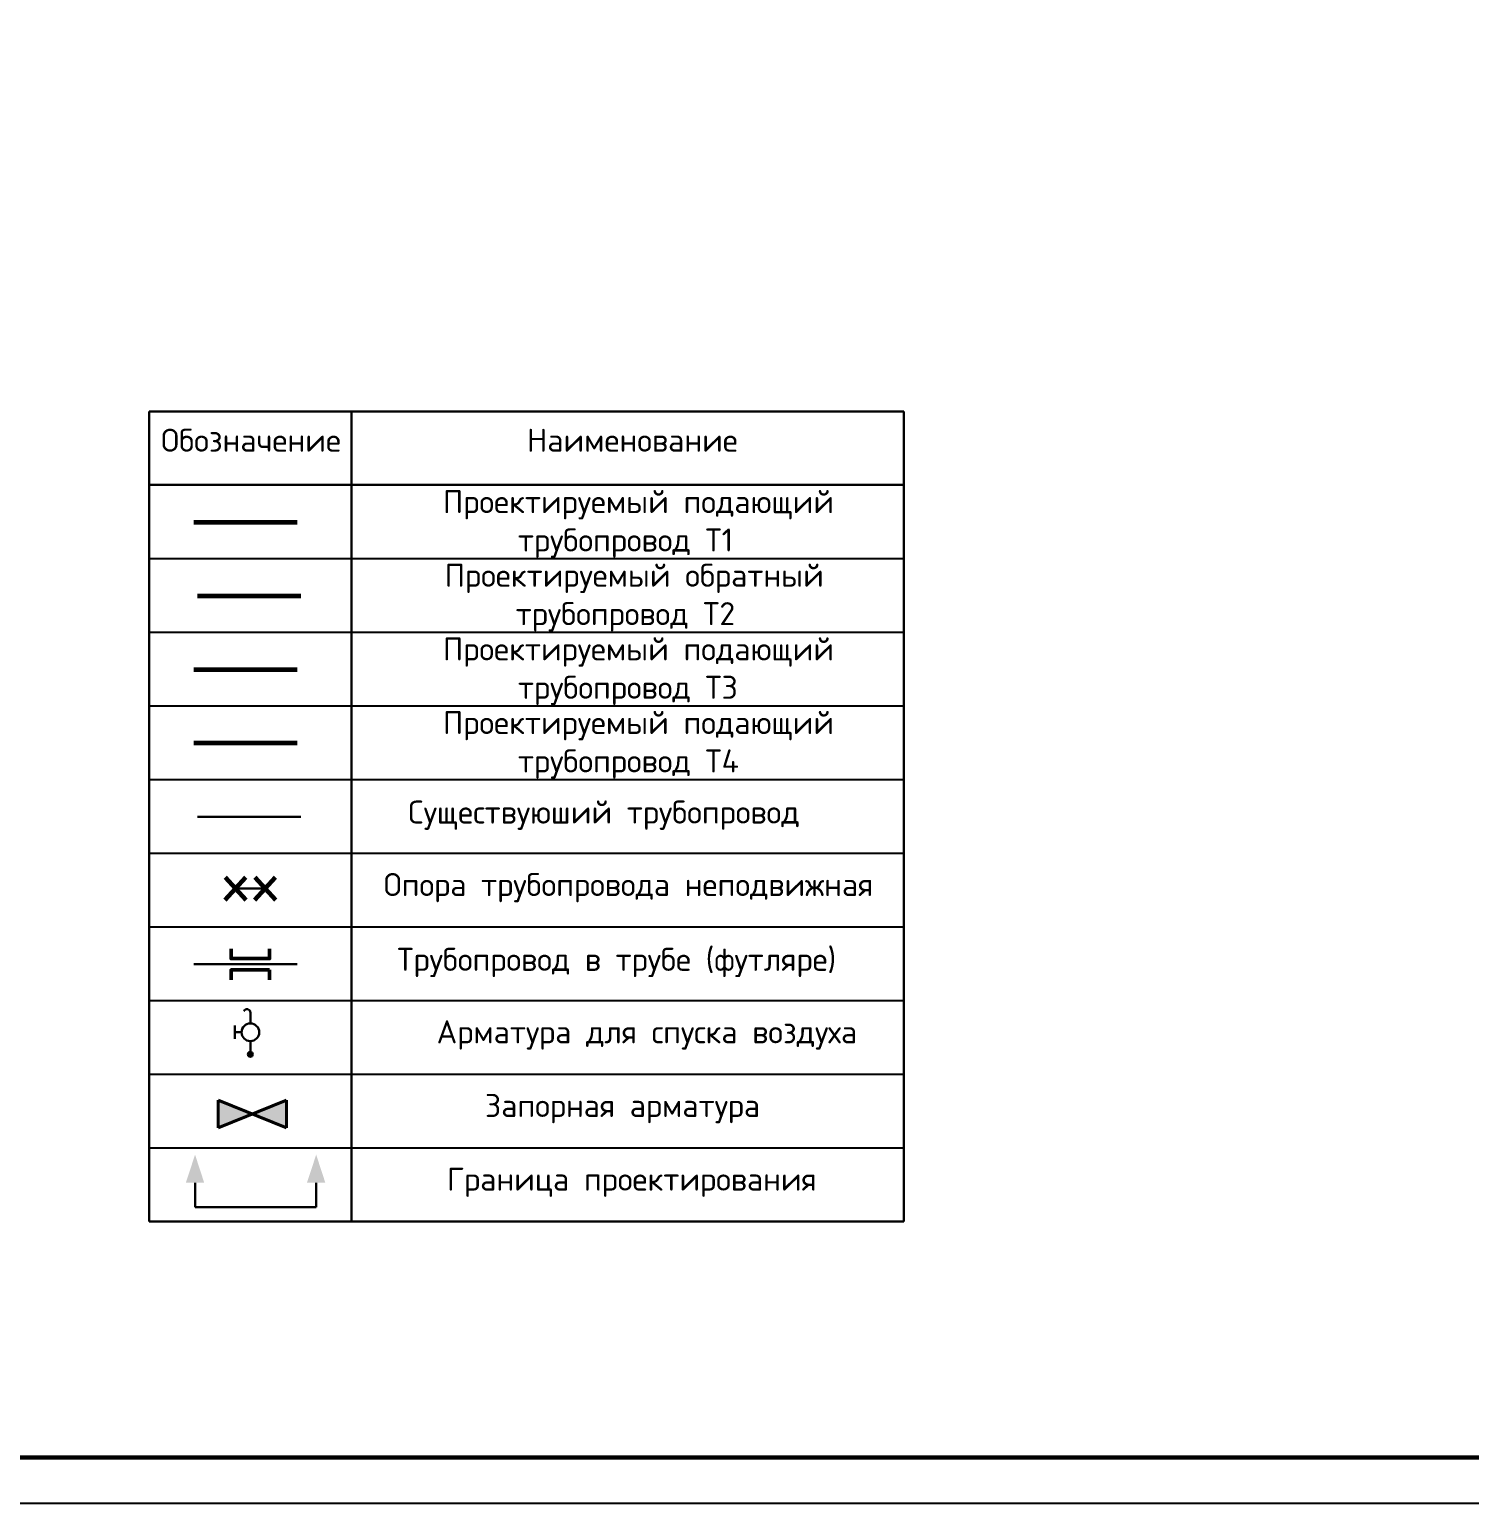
# Model space of a CAD drawing. Header units: millimetres. Extents: x 1642 to 8235, y 1174 to 5441.
# Drawn here: x 3153.7 to 3310.2, y 1173.7 to 1333.8 of the extents above; entities that cross this region are included whole.
import ezdxf
from ezdxf.enums import TextEntityAlignment as Align

# ---------------------------------------------------------------- set-up
doc = ezdxf.new("R2010")
doc.units = ezdxf.units.MM
doc.linetypes.add('ГОСТ 2.303 5', pattern=[24, 20, -1.5, 1, -1.5])
for name, color, linetype, lineweight in [('9 Размеры на геодезии', 5, 'Continuous', 40), ('Объекты проект.', 1, 'Continuous', 80), ('Основной', 1, 'Continuous', 60), ('Размерный', 4, 'Continuous', 30), ('Размеры на чертеже', 250, 'Continuous', 25)]:
    doc.layers.add(name, color=color, linetype=linetype, lineweight=lineweight)
doc.styles.add('-ISOCPEUR-', font='isocpeur.TTF')
doc.styles.get("Standard").update_dxf_attribs({"font": 'arial.ttf'})

# ---------------------------------------------------------------- blocks, each defined once
blk = doc.blocks.new('*U306')
blk.add_lwpolyline([(0, 123), (594, 123), (594, -297), (0, -297)], close=True)
at = {"const_width": 0.5}
blk.add_lwpolyline([(20, 118), (589, 118), (589, -292), (20, -292)], close=True, dxfattribs=at)
blk.add_attdef('РАЗРАБОТАЛ', text='', height=2.5).set_placement((424.5, -264.22), align=Align.MIDDLE_LEFT)
at = {"flags": 8}
for tag, height, p in [('ДАТА', 2.5, (464.07, -264.4)), ('ЛИСТ', 3, (560.39, -271.92)), ('ЛИСТОВ', 3, (577.89, -271.92))]:
    blk.add_attdef(tag, text='', height=height, dxfattribs=at).set_placement(p, align=Align.MIDDLE_CENTER)
blk.add_attdef('ПРОВЕРИЛ', (424.75, -270.73), '', height=2.5)
for tag, p in [('ТЕПЛОВЫЕ_СЕТИ_001', (489.41, -270.98)), ('ИМЯ_ЧЕРТЕЖА_001', (491.51, -285.58))]:
    blk.add_attdef(tag, p, '', height=3, dxfattribs=at)
at = {"style": '-ISOCPEUR-', "flags": 8}
blk.add_attdef('ФОРМАТ', text='', height=3, dxfattribs=at).set_placement((554.97, -294.75), align=Align.MIDDLE_CENTER)

msp = doc.modelspace()

# ---------------------------------------------------------------- hatches: boundary and pattern name
at = {"lineweight": 30, "ltscale": 2}
h = msp.add_hatch(color=256, dxfattribs=at)
edge = h.paths.add_edge_path()
edge.add_arc((3177.67, 1222.475), 0.263, 0, 360)
at = {"layer": '9 Размеры на геодезии', "linetype": 'ByBlock'}
h = msp.add_hatch(color=0, dxfattribs=at)
h.dxf.hatch_style = 1
h.paths.add_polyline_path([(3177.886, 1216.011), (3174.166, 1217.511), (3174.166, 1214.511)])
h = msp.add_hatch(color=0, dxfattribs=at)
h.dxf.hatch_style = 1
h.paths.add_polyline_path([(3181.606, 1217.511), (3177.886, 1216.011), (3181.606, 1214.511)])

# ---------------------------------------------------------------- linework, layer by layer
at = {"color": 7, "lineweight": 30}
for p, q in [((3166.67, 1292.328), (3166.67, 1204.328)), ((3166.67, 1292.328), (3248.67, 1292.328)), ((3188.67, 1204.328), (3188.67, 1292.328)), ((3248.67, 1204.328), (3248.67, 1292.328)), ((3166.67, 1284.328), (3248.67, 1284.328)), ((3166.67, 1284.328), (3248.67, 1284.328)), ((3166.67, 1204.328), (3248.67, 1204.328))]:
    msp.add_line(p, q, dxfattribs=at)
at = {"color": 7}
for p, q in [((3166.67, 1276.328), (3248.67, 1276.328)), ((3166.67, 1268.328), (3248.67, 1268.328)), ((3166.67, 1260.328), (3248.67, 1260.328)), ((3166.67, 1252.328), (3248.67, 1252.328)), ((3166.67, 1244.328), (3248.67, 1244.328)), ((3166.67, 1236.328), (3248.67, 1236.328)), ((3166.67, 1236.328), (3248.67, 1236.328)), ((3166.67, 1228.328), (3248.67, 1228.328)), ((3166.67, 1228.328), (3248.67, 1228.328)), ((3166.67, 1228.328), (3248.67, 1228.328)), ((3166.67, 1228.328), (3248.67, 1228.328)), ((3166.67, 1220.328), (3248.67, 1220.328)), ((3166.67, 1220.328), (3248.67, 1220.328)), ((3166.67, 1212.328), (3248.67, 1212.328)), ((3166.67, 1212.328), (3248.67, 1212.328)), ((3166.67, 1204.328), (3248.67, 1204.328))]:
    msp.add_line(p, q, dxfattribs=at)
at = {"color": 4, "lineweight": 60}
msp.add_line((3182.773, 1264.265), (3171.537, 1264.265), dxfattribs=at)
at = {"color": 6, "lineweight": 60}
msp.add_line((3182.773, 1256.265), (3171.537, 1256.265), dxfattribs=at)
at = {"linetype": 'ГОСТ 2.303 5', "lineweight": 30, "ltscale": 100}
msp.add_line((3182.773, 1232.265), (3171.537, 1232.265), dxfattribs=at)
at = {"color": 7, "lineweight": 50, "ltscale": 0.5}
msp.add_line((3179.765, 1231.653), (3179.765, 1230.577), dxfattribs=at)
at = {"color": 7, "lineweight": 30, "ltscale": 0.5}
for p, q in [((3177.67, 1226.988), (3177.67, 1225.835)), ((3175.99, 1224.155), (3175.99, 1225.595)), ((3176.71, 1224.875), (3175.99, 1224.875)), ((3177.67, 1223.915), (3177.67, 1222.475))]:
    msp.add_line(p, q, dxfattribs=at)
at = {"color": 7, "lineweight": 50, "ltscale": 0.5}
for points in [[(3175.575, 1233.953), (3175.575, 1232.877), (3179.765, 1232.877), (3179.765, 1233.953)], [(3179.765, 1231.653), (3175.575, 1231.653), (3175.575, 1230.577)]]:
    msp.add_lwpolyline(points, dxfattribs=at)
at = {"color": 7, "lineweight": 30, "ltscale": 0.5}
msp.add_circle((3177.67, 1224.875), 0.96, dxfattribs=at)
at = {"lineweight": 30, "ltscale": 2}
msp.add_circle((3177.67, 1222.475), 0.263, dxfattribs=at)
at = {"color": 7, "lineweight": 30, "ltscale": 0.5}
msp.add_arc((3177.303, 1227.012), 0.367, 356.2591, 154.72194, dxfattribs=at)
at = {"layer": '9 Размеры на геодезии', "color": 0, "linetype": 'ByBlock'}
for p, q in [((3174.166, 1214.511), (3181.606, 1217.511)), ((3181.606, 1214.511), (3174.166, 1217.511)), ((3174.166, 1216.511), (3174.166, 1217.511)), ((3174.166, 1217.511), (3174.166, 1214.511)), ((3181.606, 1217.511), (3181.606, 1214.511)), ((3174.166, 1216.511), (3174.166, 1215.511)), ((3181.606, 1216.511), (3181.606, 1215.511))]:
    msp.add_line(p, q, dxfattribs=at)
at = {"layer": 'Объекты проект.', "lineweight": 60}
msp.add_line((3182.773, 1280.265), (3171.537, 1280.265), dxfattribs=at)
at = {"layer": 'Объекты проект.', "color": 5, "lineweight": 60}
msp.add_line((3183.147, 1272.265), (3171.911, 1272.265), dxfattribs=at)
at = {"layer": 'Основной', "color": 5}
for p, q in [((3174.923, 1239.277), (3177.173, 1241.736)), ((3174.923, 1241.736), (3177.173, 1239.277))]:
    msp.add_line(p, q, dxfattribs=at)
at = {"layer": 'Основной', "color": 1}
for p, q in [((3178.166, 1239.277), (3180.416, 1241.736)), ((3178.166, 1241.736), (3180.416, 1239.277))]:
    msp.add_line(p, q, dxfattribs=at)
at = {"layer": 'Размерный', "color": 7, "lineweight": 30}
for p, q in [((3183.147, 1248.265), (3171.911, 1248.265)), ((3176.048, 1240.507), (3179.291, 1240.507)), ((3171.656, 1205.886), (3171.658, 1208.531)), ((3184.819, 1205.886), (3184.819, 1208.531)), ((3171.656, 1205.886), (3184.817, 1205.886))]:
    msp.add_line(p, q, dxfattribs=at)
for points in [[(3172.654, 1208.53), (3171.66, 1211.578), (3170.661, 1208.531)], [(3185.816, 1208.53), (3184.822, 1211.578), (3183.822, 1208.531)]]:
    msp.add_solid(points, dxfattribs=at)

# ---------------------------------------------------------------- block references
at = {"layer": 'Размеры на чертеже', "lineweight": 90}
msp.add_blockref('*U306', (2909.904, 1470.682), dxfattribs=at)

# ---------------------------------------------------------------- texts
at = {"color": 7, "lineweight": 30, "style": '-ISOCPEUR-'}
for s, p in [('Существуюший трубопровод', (3194.823, 1247.545)), ('Трубопровод в трубе (футляре)', (3193.625, 1231.545))]:
    msp.add_text(s, height=2.50001, dxfattribs=at).set_placement(p)
at = {"color": 7, "lineweight": 30, "char_height": 2.50001, "attachment_point": 1, "style": '-ISOCPEUR-'}
for s, insert, width in [('\\pi1.29898;Обозначение', (3166.67, 1290.439), 22), ('\\pi19.04897;Наименование', (3188.67, 1290.439), 22), ('\\pi9.92403;{\\C0;Проектируемый подающий \\P\\pi18.07356;трубопровод Т1}', (3188.67, 1283.768), 67.99191), ('\\pi10.11154;{\\C0;Проектируемый обратный \\P\\pi17.83383;трубопровод Т2}', (3188.67, 1275.768), 71.6856), ('\\pi9.92403;{\\C0;Проектируемый подающий \\P\\pi18.07356;трубопровод Т3}', (3188.67, 1267.768), 67.99191), ('\\pi9.92403;{\\C0;Проектируемый подающий \\P\\pi18.07356;трубопровод Т4}', (3188.67, 1259.768), 67.99191), ('\\pi3.48655;{\\C0;Опора трубопровода неподвижная}', (3188.67, 1242.17), 75.49839), ('\\pi9.23661;{\\C0;Арматура для спуска воздуха}', (3188.67, 1226.17), 79.54949), ('\\pi14.49564;{\\C0;Запорная арматура}', (3188.67, 1218.17), 80.38349), ('\\pi10.36154;{\\C0;Граница проектирования}', (3188.67, 1210.17), 70.49407)]:
    msp.add_mtext(s, dxfattribs=dict(at, insert=insert, width=width))

doc.saveas('drawing.dxf')
